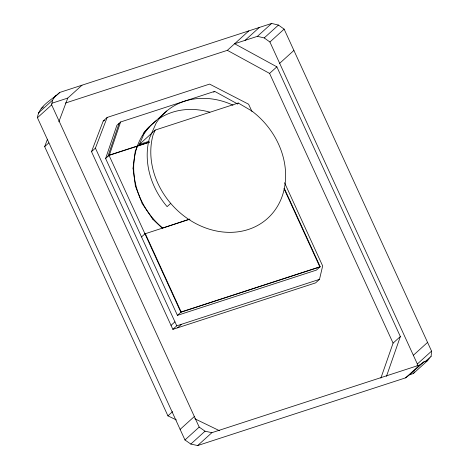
<?xml version="1.0" encoding="UTF-8"?>
<svg xmlns="http://www.w3.org/2000/svg" width="469" height="469" viewBox="0 0 469 469"><rect width="100%" height="100%" fill="white"/><g stroke="black" fill="none" stroke-linecap="round" stroke-linejoin="round"><path stroke-width="0.7" d="M417.176 365.926L417.34 363.997L269.915 42.005L264.223 37.936L257.434 36.324L234.623 43.752L276.857 66.827L400.344 336.554L386.468 376.337M431.128 356.258L431.562 351.123L284.138 29.131L278.445 25.062L271.657 23.45L59.774 92.434C51.819 99.926 38.786 105.842 37.438 117.737L184.968 439.969L190.824 444.073L197.666 445.55L405.562 377.862L409.636 374.76L423.859 361.88L427.552 360.679L431.128 356.258L424.803 361.98M189.576 219.123L162.274 228.18L152.964 219.445L142.201 203.599L135.406 186.129L133.049 168.224L135.283 151.112L137.476 146.14L155.216 130.077L238.275 103.033L251.712 110.913A73.739 61.984 47.8 0 1 285.627 175.271A73.592 61.855 47.8 0 1 244.232 230.648A73.592 61.855 47.8 0 1 170.704 203.388L167.111 206.636A73.733 61.978 47.8 0 1 149.429 138.302L156.113 123.142A73.545 61.814 47.8 0 1 231.833 104.622L232.97 105.291M162.567 227.916C136.426 206.36 124.191 166.061 142.259 135.682M423.859 361.88L419.784 364.988L211.888 432.676L205.047 431.199L199.19 427.095L51.66 104.863L52.575 100.161L55.395 95.729M251.959 111.534L248.605 104.212L209.59 84.098L107.149 117.449L103.244 120.984L91.508 151.669L172.862 329.361L315.59 282.889L319.495 279.354L322.654 265.946L284.566 182.752M149.242 142.306L109.054 155.391L180.864 312.243L319.881 266.984L283.974 188.561L284.273 188.292L320.175 266.72L316.44 270.097L177.429 315.361L105.613 158.504L116.869 125.364L120.603 121.981L214.667 91.361L237.554 103.93M107.888 156.447L119.149 123.306M105.613 158.504L109.347 155.128L120.603 121.981M380.875 378.12L393.081 343.132L400.344 336.554M176.414 419.966L167.925 415.862L44.666 146.639L47.48 139.187M58.836 121.776L67.776 98.074L81.999 85.2M91.508 151.669L95.412 148.134L107.149 117.449M155.216 130.077L153.029 135.049A73.733 61.978 47.8 0 0 170.71 203.382M409.636 374.76L413.33 373.553L414.672 371.899M53.448 98.156L59.774 92.434M38.352 113.041L52.575 100.161M37.438 117.737L51.66 104.863M44.666 146.639L48.823 142.875M65.373 103.069L227.354 50.33L248.846 30.878M154.524 122.057L166.776 110.965M245.07 40.352L259.293 27.478M257.434 36.324L271.657 23.45M135.283 151.112L135.582 150.842M264.223 37.936L278.445 25.062M213.694 92.241L214.667 91.361M269.915 42.005L284.138 29.131M133.049 168.224L133.343 167.955M135.406 186.129L135.705 185.859M279.676 63.315L293.899 50.441M227.354 50.33L269.587 73.41L276.857 66.827M237.25 103.966L238.275 103.033M142.201 203.599L142.494 203.329M152.964 219.445L153.257 219.175M141.521 236.933L145.255 233.55L181.163 311.979L177.429 315.361M171.027 325.363L174.937 321.828M172.862 329.361L176.766 325.82L319.495 279.354M177.604 327.813L181.509 324.278M167.925 415.862L172.598 411.63M180.125 429.387L194.348 416.513M184.968 439.969L199.19 427.095M190.824 444.073L205.047 431.199M197.666 445.55L211.888 432.676M413.347 355.279L427.57 342.405M417.34 363.997L431.562 351.123M405.562 377.862L419.784 364.988M413.33 373.553L427.552 360.679M41.172 108.603L43.359 106.955M51.801 103.274L67.776 98.074M103.244 120.984L104.628 120.533M149.06 141.269L139.375 144.423L143.86 134.228A73.545 61.814 47.8 0 1 156.159 120.744M109.347 155.128L149.535 142.043M144.962 233.82L189.974 219.164M181.163 311.979L320.175 266.72M194.782 418.753L219.58 430.753M269.587 73.41L393.081 343.132M95.412 148.134L176.766 325.82M143.209 133.513A73.545 61.814 47.8 0 1 145.906 130.218M146.861 129.168A73.545 61.814 47.8 0 1 149.365 126.677M159.032 118.686A73.545 61.814 47.8 0 1 209.872 112.191M142.254 135.682A73.545 61.814 47.8 0 1 154.559 122.192"/></g></svg>
